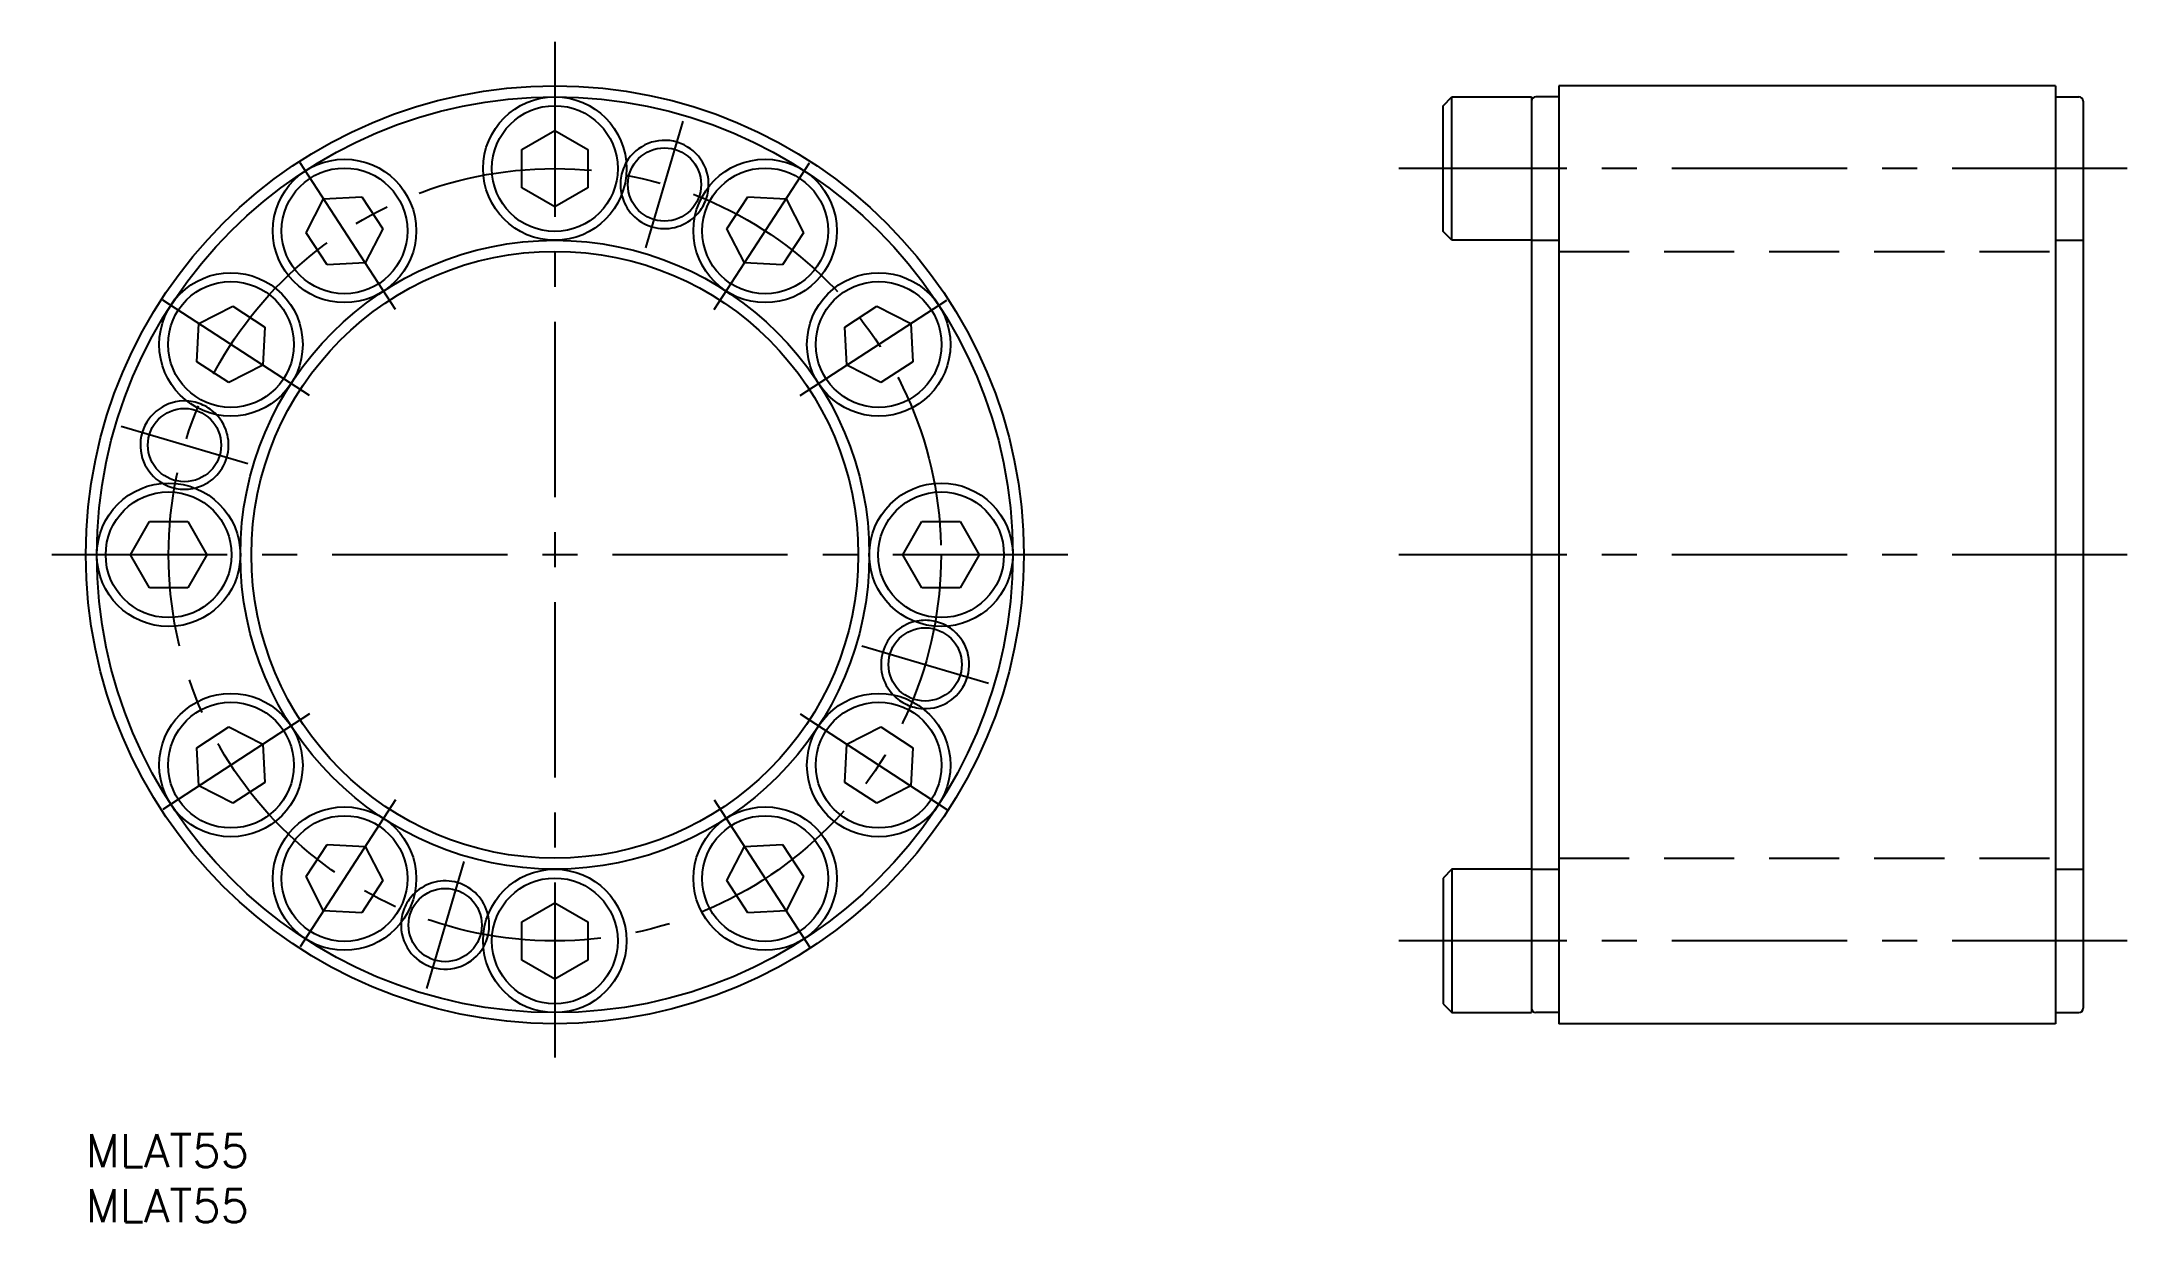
# Model space of a CAD drawing. Extents: x -4 to 185, y -8 to 99.
import ezdxf

# ---------------------------------------------------------------- set-up
doc = ezdxf.new("R2010")
doc.units = 0
doc.header["$LTSCALE"] = 0.5
doc.linetypes.add('CENTER', pattern=[50.8, 31.75, -6.35, 6.35, -6.35])
doc.linetypes.add('DASHED', pattern=[19.05, 12.7, -6.35])
for name, color, linetype in [('MSM_CENTER', 1, 'CENTER'), ('MSM_CONTINUOUS', 7, 'CONTINUOUS'), ('MSM_DASHED', 4, 'DASHED'), ('MSM_NARROW', 5, 'CONTINUOUS'), ('MSM_PART_NUMBER', 7, 'CONTINUOUS')]:
    doc.layers.add(name, color=color, linetype=linetype)
doc.styles.get("Standard").update_dxf_attribs({"font": 'txt.shx', "height": 3, "bigfont": 'bigfont.shx'})

# ---------------------------------------------------------------- blocks, each defined once
blk = doc.blocks.new('*U3')
at = {"layer": 'MSM_PART_NUMBER'}
blk.add_text('MLAT55', height=3, dxfattribs=at).set_placement((0, -3))
blk = doc.blocks.new('*U4')
at = {"layer": 'MSM_PART_NUMBER'}
blk.add_text('MLAT55', height=3, dxfattribs=at).set_placement((0, -8))

msp = doc.modelspace()

# ---------------------------------------------------------------- linework, layer by layer
at = {"layer": 'MSM_CENTER'}
for p, q in [((42.5, 99), (42.5, 6)), ((50.74, 80.31), (54.14, 91.81)), ((28.07, 74.72), (18.81, 88.98)), ((56.93, 74.72), (66.19, 88.98)), ((185, 87.5), (119, 87.5)), ((20.28, 66.93), (6.02, 76.19)), ((64.72, 66.93), (78.98, 76.19)), ((14.69, 60.74), (3.19, 64.14)), ((89, 52.5), (-4, 52.5)), ((185, 52.5), (119, 52.5)), ((70.31, 44.26), (81.81, 40.86)), ((20.28, 38.07), (6.02, 28.81)), ((64.72, 38.07), (78.98, 28.81)), ((28.07, 30.28), (18.81, 16.02)), ((56.93, 30.28), (66.19, 16.02)), ((34.26, 24.69), (30.86, 13.19)), ((185, 17.5), (119, 17.5))]:
    msp.add_line(p, q, dxfattribs=at)
msp.add_circle((42.5, 52.5), 35, dxfattribs=at)
at = {"layer": 'MSM_CONTINUOUS'}
for p, q in [((133.5, 95), (133.5, 10)), ((178.5, 95), (133.5, 95)), ((178.5, 95), (178.5, 10)), ((123, 93.2), (123.8, 94)), ((123, 81.8), (123, 93.2)), ((123.8, 81), (123.8, 94)), ((123.8, 94), (131, 94)), ((131, 94), (131, 11)), ((133.5, 94), (131.4, 94)), ((178.5, 94), (180.6, 94)), ((181, 93.6), (181, 11.4)), ((39.5, 89.23), (42.5, 90.96)), ((42.5, 90.96), (45.5, 89.23)), ((39.5, 85.77), (39.5, 89.23)), ((45.5, 89.23), (45.5, 85.77)), ((42.5, 84.04), (39.5, 85.77)), ((45.5, 85.77), (42.5, 84.04)), ((19.98, 81.67), (21.55, 84.76)), ((21.55, 84.76), (25.01, 84.94)), ((25.01, 84.94), (26.9, 82.03)), ((58.1, 82.03), (59.99, 84.94)), ((59.99, 84.94), (63.45, 84.76)), ((63.45, 84.76), (65.02, 81.67)), ((21.86, 78.77), (19.98, 81.67)), ((26.9, 82.03), (25.32, 78.95)), ((59.68, 78.95), (58.1, 82.03)), ((65.02, 81.67), (63.14, 78.77)), ((123.8, 81), (123, 81.8)), ((131, 81), (123.8, 81)), ((25.32, 78.95), (21.86, 78.77)), ((63.14, 78.77), (59.68, 78.95)), ((10.24, 73.45), (13.33, 75.02)), ((13.33, 75.02), (16.23, 73.14)), ((68.77, 73.14), (71.67, 75.02)), ((71.67, 75.02), (74.76, 73.45)), ((10.06, 69.99), (10.24, 73.45)), ((16.23, 73.14), (16.05, 69.68)), ((68.95, 69.68), (68.77, 73.14)), ((74.76, 73.45), (74.94, 69.99)), ((12.97, 68.1), (10.06, 69.99)), ((74.94, 69.99), (72.03, 68.1)), ((16.05, 69.68), (12.97, 68.1)), ((72.03, 68.1), (68.95, 69.68)), ((4.04, 52.5), (5.77, 55.5)), ((5.77, 55.5), (9.23, 55.5)), ((9.23, 55.5), (10.96, 52.5)), ((74.04, 52.5), (75.77, 55.5)), ((75.77, 55.5), (79.23, 55.5)), ((79.23, 55.5), (80.96, 52.5)), ((5.77, 49.5), (4.04, 52.5)), ((10.96, 52.5), (9.23, 49.5)), ((75.77, 49.5), (74.04, 52.5)), ((80.96, 52.5), (79.23, 49.5)), ((9.23, 49.5), (5.77, 49.5)), ((79.23, 49.5), (75.77, 49.5)), ((10.06, 35.01), (12.97, 36.9)), ((12.97, 36.9), (16.05, 35.32)), ((68.95, 35.32), (72.03, 36.9)), ((72.03, 36.9), (74.94, 35.01)), ((10.24, 31.55), (10.06, 35.01)), ((16.05, 35.32), (16.23, 31.86)), ((68.77, 31.86), (68.95, 35.32)), ((74.94, 35.01), (74.76, 31.55)), ((13.33, 29.98), (10.24, 31.55)), ((16.23, 31.86), (13.33, 29.98)), ((71.67, 29.98), (68.77, 31.86)), ((74.76, 31.55), (71.67, 29.98)), ((19.98, 23.33), (21.86, 26.23)), ((21.86, 26.23), (25.32, 26.05)), ((25.32, 26.05), (26.9, 22.97)), ((58.1, 22.97), (59.68, 26.05)), ((59.68, 26.05), (63.14, 26.23)), ((63.14, 26.23), (65.02, 23.33)), ((21.55, 20.24), (19.98, 23.33)), ((26.9, 22.97), (25.01, 20.06)), ((59.99, 20.06), (58.1, 22.97)), ((65.02, 23.33), (63.45, 20.24)), ((123.8, 24), (123, 23.2)), ((123, 23.2), (123, 11.8)), ((123.8, 24), (123.8, 11)), ((131, 24), (123.8, 24)), ((39.5, 19.23), (42.5, 20.96)), ((42.5, 20.96), (45.5, 19.23)), ((25.01, 20.06), (21.55, 20.24)), ((39.5, 15.77), (39.5, 19.23)), ((45.5, 19.23), (45.5, 15.77)), ((63.45, 20.24), (59.99, 20.06)), ((42.5, 14.04), (39.5, 15.77)), ((45.5, 15.77), (42.5, 14.04)), ((123, 11.8), (123.8, 11)), ((123.8, 11), (131, 11)), ((133.5, 11), (131.4, 11)), ((178.5, 10), (133.5, 10)), ((178.5, 11), (180.6, 11))]:
    msp.add_line(p, q, dxfattribs=at)
for centre, radius in [((42.5, 52.5), 42.5), ((42.5, 52.5), 41.5), ((42.5, 87.5), 6.5), ((42.5, 87.5), 5.7), ((52.44, 86.06), 3.32), ((23.44, 81.85), 6.5), ((23.44, 81.85), 5.7), ((61.56, 81.85), 6.5), ((61.56, 81.85), 5.7), ((42.5, 52.5), 28.5), ((42.5, 52.5), 27.5), ((13.15, 71.56), 6.5), ((71.85, 71.56), 6.5), ((13.15, 71.56), 5.7), ((71.85, 71.56), 5.7), ((8.94, 62.44), 3.32), ((7.5, 52.5), 6.5), ((77.5, 52.5), 6.5), ((7.5, 52.5), 5.7), ((77.5, 52.5), 5.7), ((76.06, 42.56), 3.32), ((13.15, 33.44), 6.5), ((71.85, 33.44), 6.5), ((13.15, 33.44), 5.7), ((71.85, 33.44), 5.7), ((23.44, 23.15), 6.5), ((23.44, 23.15), 5.7), ((61.56, 23.15), 6.5), ((61.56, 23.15), 5.7), ((42.5, 17.5), 6.5), ((42.5, 17.5), 5.7), ((32.56, 18.94), 3.32)]:
    msp.add_circle(centre, radius, dxfattribs=at)
for centre, start, end in [((131.4, 93.6), 90, 180), ((180.6, 93.6), 0, 90), ((131.4, 11.4), 180, 270), ((180.6, 11.4), 270, 0)]:
    msp.add_arc(centre, 0.4, start, end, dxfattribs=at)
at = {"layer": 'MSM_DASHED'}
for p, q in [((131, 81), (133.5, 81)), ((133.5, 80), (178.5, 80)), ((178.5, 81), (181, 81)), ((133.5, 25), (178.5, 25)), ((131, 24), (133.5, 24)), ((178.5, 24), (181, 24))]:
    msp.add_line(p, q, dxfattribs=at)
for centre, start, end in [((52.44, 86.06), 150.0122, 193.4878), ((52.44, 86.06), 313.5122, 356.9878), ((8.94, 62.44), 43.5122, 86.9878), ((8.94, 62.44), 240.0122, 283.4878), ((76.06, 42.56), 60.0122, 103.4878), ((76.06, 42.56), 223.5122, 266.9878), ((32.56, 18.94), 133.5122, 176.9878), ((32.56, 18.94), 330.0122, 13.4878)]:
    msp.add_arc(centre, 4, start, end, dxfattribs=at)
at = {"layer": 'MSM_NARROW'}
for centre, start, end in [((52.44, 86.06), 356.9878, 150.0122), ((52.44, 86.06), 193.4878, 313.5122), ((8.94, 62.44), 86.9878, 240.0122), ((8.94, 62.44), 283.4878, 43.5122), ((76.06, 42.56), 103.4878, 223.5122), ((76.06, 42.56), 266.9878, 60.0122), ((32.56, 18.94), 13.4878, 133.5122), ((32.56, 18.94), 176.9878, 330.0122)]:
    msp.add_arc(centre, 4, start, end, dxfattribs=at)

# ---------------------------------------------------------------- block references
at = {"layer": 'MSM_CONTINUOUS'}
for name in ['*U3', '*U4']:
    msp.add_blockref(name, (0, 0), dxfattribs=at)

doc.saveas('drawing.dxf')
